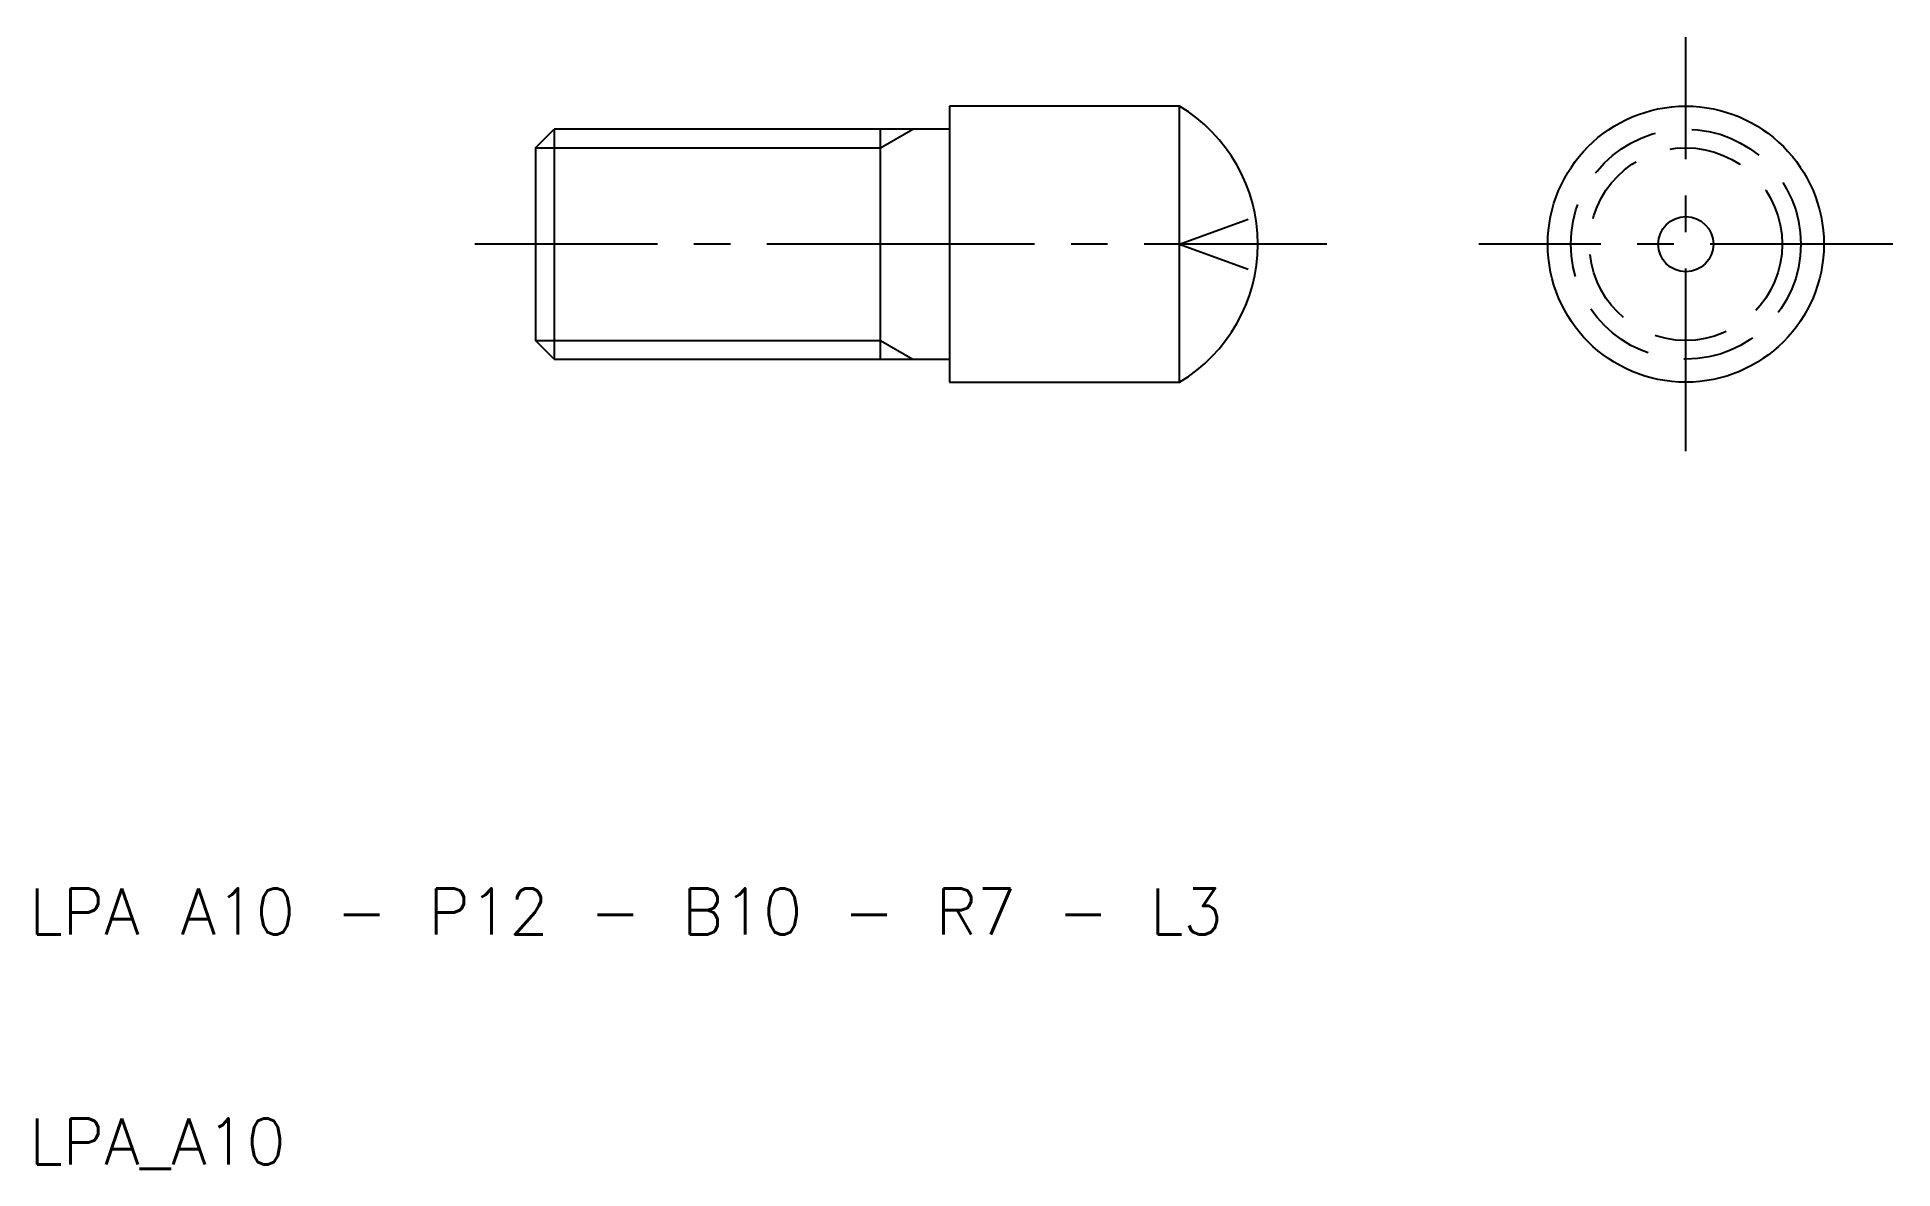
# Model space of a CAD drawing. Extents: x 10.3 to 91, y 9.8 to 59.
import ezdxf

# ---------------------------------------------------------------- set-up
doc = ezdxf.new("R2010")
doc.units = 0
doc.header["$LTSCALE"] = 0.25
doc.linetypes.add('CENTER', pattern=[50.8, 31.75, -6.35, 6.35, -6.35])
doc.linetypes.add('DASHED', pattern=[19.05, 12.7, -6.35])
doc.layers.get('0').update_dxf_attribs({"linetype": 'CONTINUOUS'})
doc.layers.add('CENTER', color=1, linetype='CENTER')
doc.styles.get("Standard").update_dxf_attribs({"font": 'txt.shx'})

msp = doc.modelspace()

# ---------------------------------------------------------------- linework, layer by layer
for p, q in [((50, 56), (50, 44)), ((60, 56), (50, 56)), ((60, 44), (60, 56)), ((32, 54.188), (32.812, 55)), ((50, 55), (32.812, 55)), ((32.812, 55), (32.812, 45)), ((47, 45), (47, 55)), ((32, 54.188), (32, 45.812)), ((32.812, 45), (32, 45.812)), ((32.812, 45), (50, 45)), ((50, 44), (60, 44))]:
    msp.add_line(p, q)
at = {"color": 3}
for p, q in [((47, 54.188), (48.406, 55)), ((32, 54.188), (47, 54.188)), ((32, 45.812), (47, 45.812)), ((47, 45.812), (48.406, 45))]:
    msp.add_line(p, q, dxfattribs=at)
at = {"color": 3, "linetype": 'DASHED'}
for q in [(63.291, 51.198), (63.291, 48.802)]:
    msp.add_line((60, 50), q, dxfattribs=at)
for radius in [6, 1.198]:
    msp.add_circle((82, 50), radius)
for radius in [5, 4.188]:
    msp.add_circle((82, 50), radius, dxfattribs=at)
msp.add_arc((56.394, 50), 7, 301.00272, 58.99728)
at = {"layer": 'CENTER', "color": 1, "linetype": 'CENTER'}
for p, q in [((82, 41), (82, 59)), ((50, 50), (29, 50)), ((66.394, 50), (50, 50)), ((91, 50), (73, 50))]:
    msp.add_line(p, q, dxfattribs=at)

# ---------------------------------------------------------------- texts
for s, p in [('LPA A10 - P12 - B10 - R7 - L3', (10, 20)), ('LPA_A10', (10, 10))]:
    msp.add_text(s, height=2).set_placement(p)

doc.saveas('drawing.dxf')
